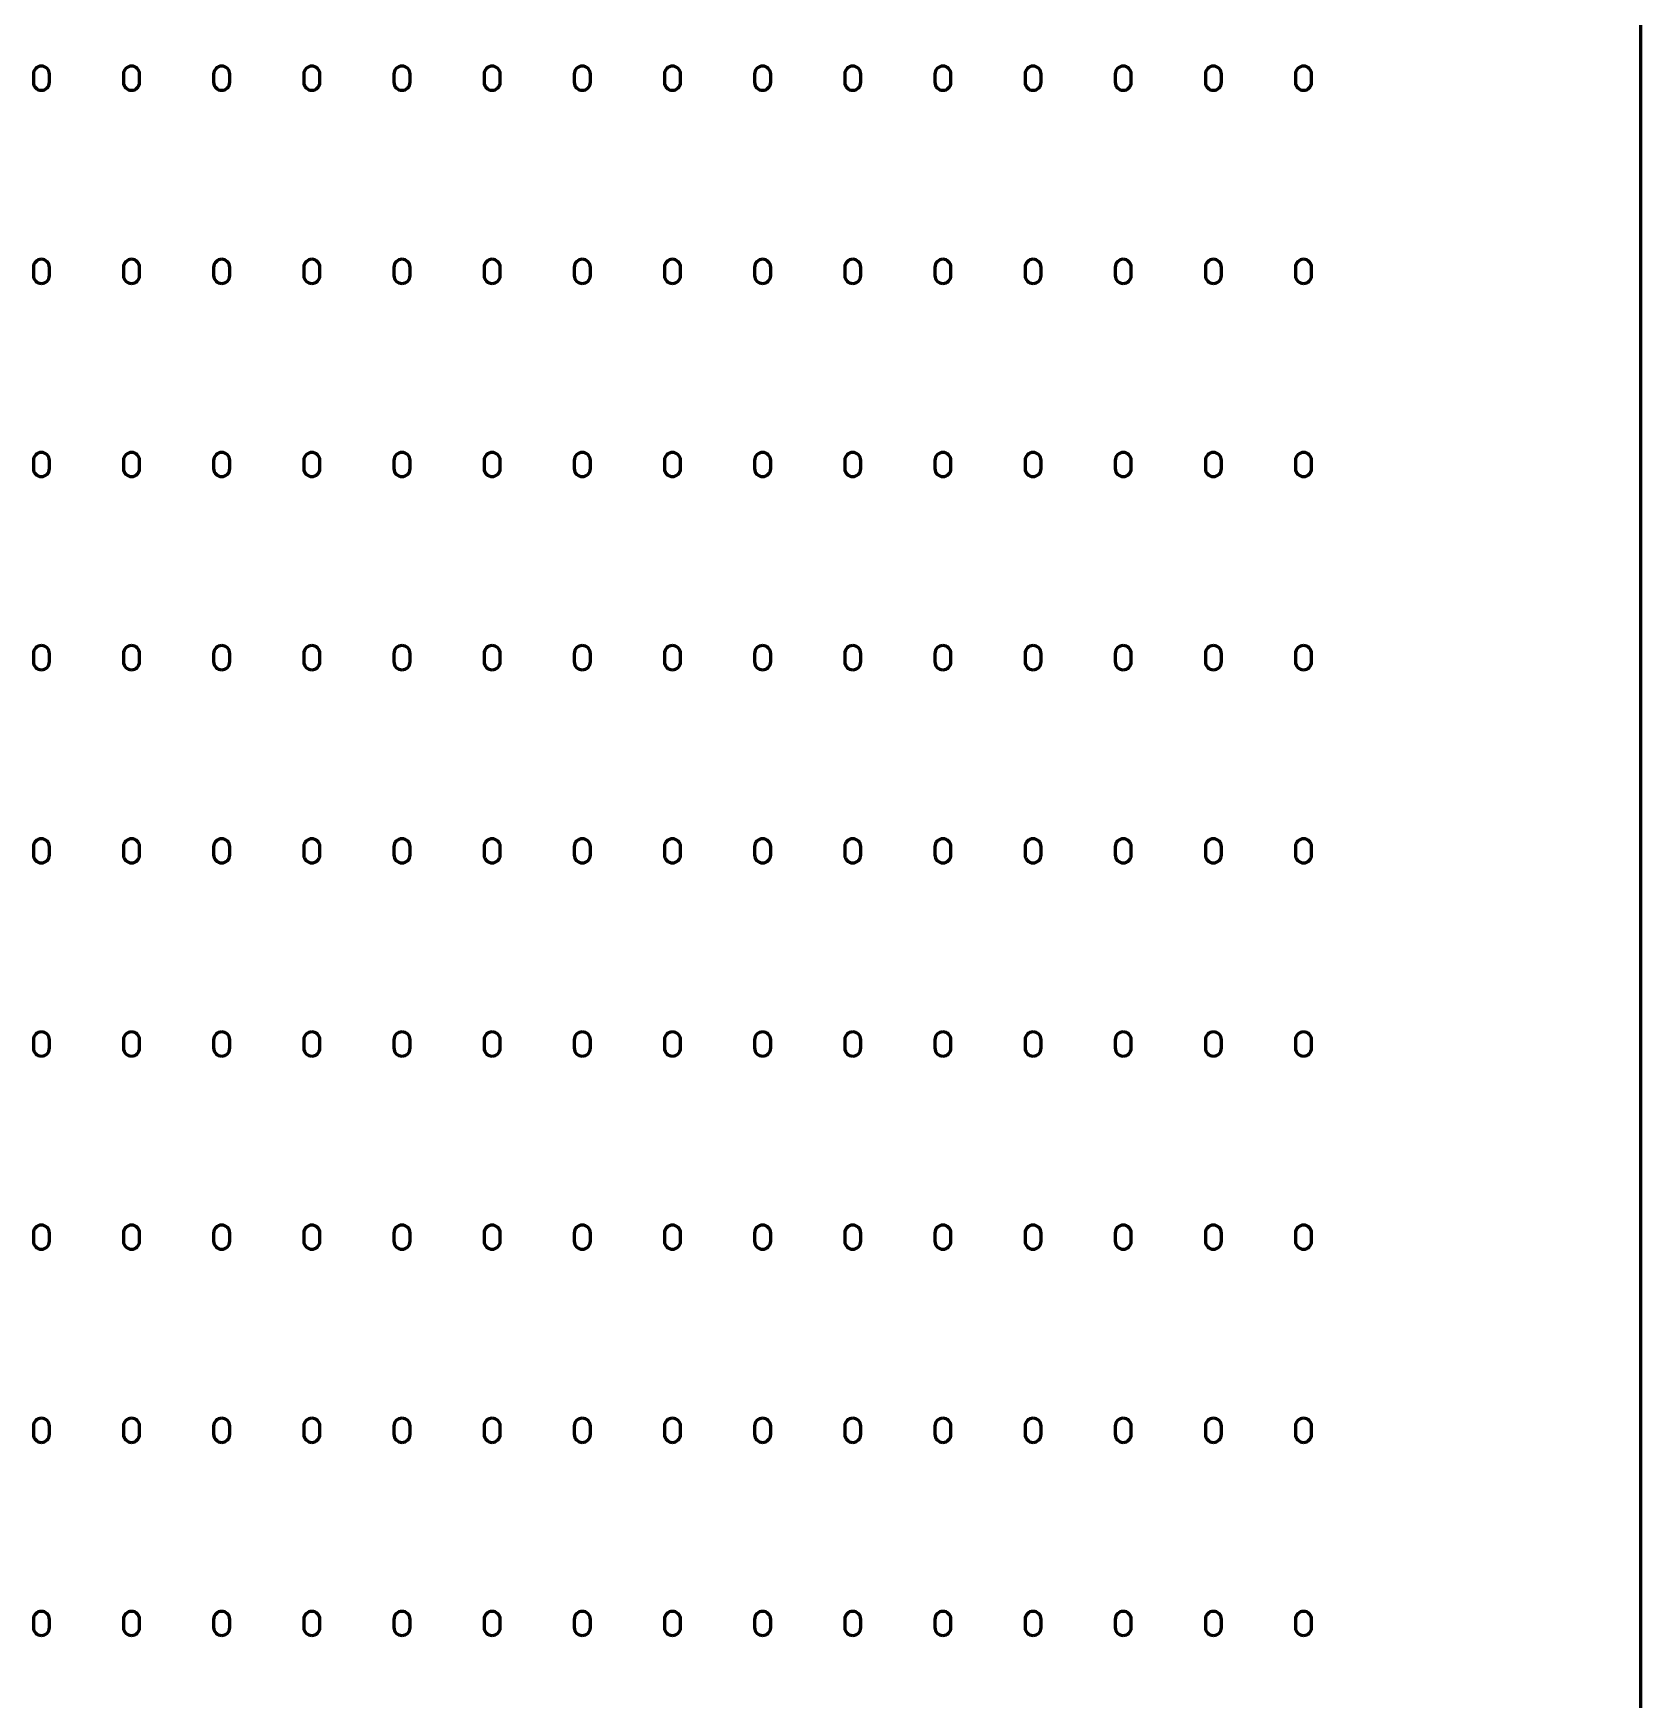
# Model space of a CAD drawing. Header units: millimetres. Extents: x -69 to 925, y -13 to 1981.
# Drawn here: x 425 to 925, y 961 to 1478 of the extents above; entities that cross this region are included whole.
import ezdxf

# ---------------------------------------------------------------- set-up
doc = ezdxf.new("R2010")
doc.units = ezdxf.units.MM
doc.linetypes.add('K5LT_BASIC', pattern=[0])

msp = doc.modelspace()

# ---------------------------------------------------------------- linework, layer by layer
at = {"color": 143, "linetype": 'K5LT_BASIC', "lineweight": 60, "true_color": 0x33acca}
for p, q in [((924.53125, 1913.9875), (924.53125, 53.8875)), ((425.33125, 1465.6875), (425.33125, 1463.1875)), ((430.33125, 1463.1875), (430.33125, 1465.6875)), ((453.33125, 1465.6875), (453.33125, 1463.1875)), ((458.33125, 1463.1875), (458.33125, 1465.6875)), ((481.33125, 1465.6875), (481.33125, 1463.1875)), ((486.33125, 1463.1875), (486.33125, 1465.6875)), ((509.33125, 1465.6875), (509.33125, 1463.1875)), ((514.33125, 1463.1875), (514.33125, 1465.6875)), ((537.33125, 1465.6875), (537.33125, 1463.1875)), ((542.33125, 1463.1875), (542.33125, 1465.6875)), ((565.33125, 1465.6875), (565.33125, 1463.1875)), ((570.33125, 1463.1875), (570.33125, 1465.6875)), ((593.33125, 1465.6875), (593.33125, 1463.1875)), ((598.33125, 1463.1875), (598.33125, 1465.6875)), ((621.33125, 1465.6875), (621.33125, 1463.1875)), ((626.33125, 1463.1875), (626.33125, 1465.6875)), ((649.33125, 1465.6875), (649.33125, 1463.1875)), ((654.33125, 1463.1875), (654.33125, 1465.6875)), ((677.33125, 1465.6875), (677.33125, 1463.1875)), ((682.33125, 1463.1875), (682.33125, 1465.6875)), ((705.33125, 1465.6875), (705.33125, 1463.1875)), ((710.33125, 1463.1875), (710.33125, 1465.6875)), ((733.33125, 1465.6875), (733.33125, 1463.1875)), ((738.33125, 1463.1875), (738.33125, 1465.6875)), ((761.33125, 1465.6875), (761.33125, 1463.1875)), ((766.33125, 1463.1875), (766.33125, 1465.6875)), ((789.33125, 1465.6875), (789.33125, 1463.1875)), ((794.33125, 1463.1875), (794.33125, 1465.6875)), ((817.33125, 1465.6875), (817.33125, 1463.1875)), ((822.33125, 1463.1875), (822.33125, 1465.6875)), ((425.33125, 1405.6875), (425.33125, 1403.1875)), ((430.33125, 1403.1875), (430.33125, 1405.6875)), ((453.33125, 1405.6875), (453.33125, 1403.1875)), ((458.33125, 1403.1875), (458.33125, 1405.6875)), ((481.33125, 1405.6875), (481.33125, 1403.1875)), ((486.33125, 1403.1875), (486.33125, 1405.6875)), ((509.33125, 1405.6875), (509.33125, 1403.1875)), ((514.33125, 1403.1875), (514.33125, 1405.6875)), ((537.33125, 1405.6875), (537.33125, 1403.1875)), ((542.33125, 1403.1875), (542.33125, 1405.6875)), ((565.33125, 1405.6875), (565.33125, 1403.1875)), ((570.33125, 1403.1875), (570.33125, 1405.6875)), ((593.33125, 1405.6875), (593.33125, 1403.1875)), ((598.33125, 1403.1875), (598.33125, 1405.6875)), ((621.33125, 1405.6875), (621.33125, 1403.1875)), ((626.33125, 1403.1875), (626.33125, 1405.6875)), ((649.33125, 1405.6875), (649.33125, 1403.1875)), ((654.33125, 1403.1875), (654.33125, 1405.6875)), ((677.33125, 1405.6875), (677.33125, 1403.1875)), ((682.33125, 1403.1875), (682.33125, 1405.6875)), ((705.33125, 1405.6875), (705.33125, 1403.1875)), ((710.33125, 1403.1875), (710.33125, 1405.6875)), ((733.33125, 1405.6875), (733.33125, 1403.1875)), ((738.33125, 1403.1875), (738.33125, 1405.6875)), ((761.33125, 1405.6875), (761.33125, 1403.1875)), ((766.33125, 1403.1875), (766.33125, 1405.6875)), ((789.33125, 1405.6875), (789.33125, 1403.1875)), ((794.33125, 1403.1875), (794.33125, 1405.6875)), ((817.33125, 1405.6875), (817.33125, 1403.1875)), ((822.33125, 1403.1875), (822.33125, 1405.6875)), ((425.33125, 1345.6875), (425.33125, 1343.1875)), ((430.33125, 1343.1875), (430.33125, 1345.6875)), ((453.33125, 1345.6875), (453.33125, 1343.1875)), ((458.33125, 1343.1875), (458.33125, 1345.6875)), ((481.33125, 1345.6875), (481.33125, 1343.1875)), ((486.33125, 1343.1875), (486.33125, 1345.6875)), ((509.33125, 1345.6875), (509.33125, 1343.1875)), ((514.33125, 1343.1875), (514.33125, 1345.6875)), ((537.33125, 1345.6875), (537.33125, 1343.1875)), ((542.33125, 1343.1875), (542.33125, 1345.6875)), ((565.33125, 1345.6875), (565.33125, 1343.1875)), ((570.33125, 1343.1875), (570.33125, 1345.6875)), ((593.33125, 1345.6875), (593.33125, 1343.1875)), ((598.33125, 1343.1875), (598.33125, 1345.6875)), ((621.33125, 1345.6875), (621.33125, 1343.1875)), ((626.33125, 1343.1875), (626.33125, 1345.6875)), ((649.33125, 1345.6875), (649.33125, 1343.1875)), ((654.33125, 1343.1875), (654.33125, 1345.6875)), ((677.33125, 1345.6875), (677.33125, 1343.1875)), ((682.33125, 1343.1875), (682.33125, 1345.6875)), ((705.33125, 1345.6875), (705.33125, 1343.1875)), ((710.33125, 1343.1875), (710.33125, 1345.6875)), ((733.33125, 1345.6875), (733.33125, 1343.1875)), ((738.33125, 1343.1875), (738.33125, 1345.6875)), ((761.33125, 1345.6875), (761.33125, 1343.1875)), ((766.33125, 1343.1875), (766.33125, 1345.6875)), ((789.33125, 1345.6875), (789.33125, 1343.1875)), ((794.33125, 1343.1875), (794.33125, 1345.6875)), ((817.33125, 1345.6875), (817.33125, 1343.1875)), ((822.33125, 1343.1875), (822.33125, 1345.6875)), ((425.33125, 1285.6875), (425.33125, 1283.1875)), ((430.33125, 1283.1875), (430.33125, 1285.6875)), ((453.33125, 1285.6875), (453.33125, 1283.1875)), ((458.33125, 1283.1875), (458.33125, 1285.6875)), ((481.33125, 1285.6875), (481.33125, 1283.1875)), ((486.33125, 1283.1875), (486.33125, 1285.6875)), ((509.33125, 1285.6875), (509.33125, 1283.1875)), ((514.33125, 1283.1875), (514.33125, 1285.6875)), ((537.33125, 1285.6875), (537.33125, 1283.1875)), ((542.33125, 1283.1875), (542.33125, 1285.6875)), ((565.33125, 1285.6875), (565.33125, 1283.1875)), ((570.33125, 1283.1875), (570.33125, 1285.6875)), ((593.33125, 1285.6875), (593.33125, 1283.1875)), ((598.33125, 1283.1875), (598.33125, 1285.6875)), ((621.33125, 1285.6875), (621.33125, 1283.1875)), ((626.33125, 1283.1875), (626.33125, 1285.6875)), ((649.33125, 1285.6875), (649.33125, 1283.1875)), ((654.33125, 1283.1875), (654.33125, 1285.6875)), ((677.33125, 1285.6875), (677.33125, 1283.1875)), ((682.33125, 1283.1875), (682.33125, 1285.6875)), ((705.33125, 1285.6875), (705.33125, 1283.1875)), ((710.33125, 1283.1875), (710.33125, 1285.6875)), ((733.33125, 1285.6875), (733.33125, 1283.1875)), ((738.33125, 1283.1875), (738.33125, 1285.6875)), ((761.33125, 1285.6875), (761.33125, 1283.1875)), ((766.33125, 1283.1875), (766.33125, 1285.6875)), ((789.33125, 1285.6875), (789.33125, 1283.1875)), ((794.33125, 1283.1875), (794.33125, 1285.6875)), ((817.33125, 1285.6875), (817.33125, 1283.1875)), ((822.33125, 1283.1875), (822.33125, 1285.6875)), ((425.33125, 1225.6875), (425.33125, 1223.1875)), ((430.33125, 1223.1875), (430.33125, 1225.6875)), ((453.33125, 1225.6875), (453.33125, 1223.1875)), ((458.33125, 1223.1875), (458.33125, 1225.6875)), ((481.33125, 1225.6875), (481.33125, 1223.1875)), ((486.33125, 1223.1875), (486.33125, 1225.6875)), ((509.33125, 1225.6875), (509.33125, 1223.1875)), ((514.33125, 1223.1875), (514.33125, 1225.6875)), ((537.33125, 1225.6875), (537.33125, 1223.1875)), ((542.33125, 1223.1875), (542.33125, 1225.6875)), ((565.33125, 1225.6875), (565.33125, 1223.1875)), ((570.33125, 1223.1875), (570.33125, 1225.6875)), ((593.33125, 1225.6875), (593.33125, 1223.1875)), ((598.33125, 1223.1875), (598.33125, 1225.6875)), ((621.33125, 1225.6875), (621.33125, 1223.1875)), ((626.33125, 1223.1875), (626.33125, 1225.6875)), ((649.33125, 1225.6875), (649.33125, 1223.1875)), ((654.33125, 1223.1875), (654.33125, 1225.6875)), ((677.33125, 1225.6875), (677.33125, 1223.1875)), ((682.33125, 1223.1875), (682.33125, 1225.6875)), ((705.33125, 1225.6875), (705.33125, 1223.1875)), ((710.33125, 1223.1875), (710.33125, 1225.6875)), ((733.33125, 1225.6875), (733.33125, 1223.1875)), ((738.33125, 1223.1875), (738.33125, 1225.6875)), ((761.33125, 1225.6875), (761.33125, 1223.1875)), ((766.33125, 1223.1875), (766.33125, 1225.6875)), ((789.33125, 1225.6875), (789.33125, 1223.1875)), ((794.33125, 1223.1875), (794.33125, 1225.6875)), ((817.33125, 1225.6875), (817.33125, 1223.1875)), ((822.33125, 1223.1875), (822.33125, 1225.6875)), ((425.33125, 1165.6875), (425.33125, 1163.1875)), ((430.33125, 1163.1875), (430.33125, 1165.6875)), ((453.33125, 1165.6875), (453.33125, 1163.1875)), ((458.33125, 1163.1875), (458.33125, 1165.6875)), ((481.33125, 1165.6875), (481.33125, 1163.1875)), ((486.33125, 1163.1875), (486.33125, 1165.6875)), ((509.33125, 1165.6875), (509.33125, 1163.1875)), ((514.33125, 1163.1875), (514.33125, 1165.6875)), ((537.33125, 1165.6875), (537.33125, 1163.1875)), ((542.33125, 1163.1875), (542.33125, 1165.6875)), ((565.33125, 1165.6875), (565.33125, 1163.1875)), ((570.33125, 1163.1875), (570.33125, 1165.6875)), ((593.33125, 1165.6875), (593.33125, 1163.1875)), ((598.33125, 1163.1875), (598.33125, 1165.6875)), ((621.33125, 1165.6875), (621.33125, 1163.1875)), ((626.33125, 1163.1875), (626.33125, 1165.6875)), ((649.33125, 1165.6875), (649.33125, 1163.1875)), ((654.33125, 1163.1875), (654.33125, 1165.6875)), ((677.33125, 1165.6875), (677.33125, 1163.1875)), ((682.33125, 1163.1875), (682.33125, 1165.6875)), ((705.33125, 1165.6875), (705.33125, 1163.1875)), ((710.33125, 1163.1875), (710.33125, 1165.6875)), ((733.33125, 1165.6875), (733.33125, 1163.1875)), ((738.33125, 1163.1875), (738.33125, 1165.6875)), ((761.33125, 1165.6875), (761.33125, 1163.1875)), ((766.33125, 1163.1875), (766.33125, 1165.6875)), ((789.33125, 1165.6875), (789.33125, 1163.1875)), ((794.33125, 1163.1875), (794.33125, 1165.6875)), ((817.33125, 1165.6875), (817.33125, 1163.1875)), ((822.33125, 1163.1875), (822.33125, 1165.6875)), ((425.33125, 1105.6875), (425.33125, 1103.1875)), ((430.33125, 1103.1875), (430.33125, 1105.6875)), ((453.33125, 1105.6875), (453.33125, 1103.1875)), ((458.33125, 1103.1875), (458.33125, 1105.6875)), ((481.33125, 1105.6875), (481.33125, 1103.1875)), ((486.33125, 1103.1875), (486.33125, 1105.6875)), ((509.33125, 1105.6875), (509.33125, 1103.1875)), ((514.33125, 1103.1875), (514.33125, 1105.6875)), ((537.33125, 1105.6875), (537.33125, 1103.1875)), ((542.33125, 1103.1875), (542.33125, 1105.6875)), ((565.33125, 1105.6875), (565.33125, 1103.1875)), ((570.33125, 1103.1875), (570.33125, 1105.6875)), ((593.33125, 1105.6875), (593.33125, 1103.1875)), ((598.33125, 1103.1875), (598.33125, 1105.6875)), ((621.33125, 1105.6875), (621.33125, 1103.1875)), ((626.33125, 1103.1875), (626.33125, 1105.6875)), ((649.33125, 1105.6875), (649.33125, 1103.1875)), ((654.33125, 1103.1875), (654.33125, 1105.6875)), ((677.33125, 1105.6875), (677.33125, 1103.1875)), ((682.33125, 1103.1875), (682.33125, 1105.6875)), ((705.33125, 1105.6875), (705.33125, 1103.1875)), ((710.33125, 1103.1875), (710.33125, 1105.6875)), ((733.33125, 1105.6875), (733.33125, 1103.1875)), ((738.33125, 1103.1875), (738.33125, 1105.6875)), ((761.33125, 1105.6875), (761.33125, 1103.1875)), ((766.33125, 1103.1875), (766.33125, 1105.6875)), ((789.33125, 1105.6875), (789.33125, 1103.1875)), ((794.33125, 1103.1875), (794.33125, 1105.6875)), ((817.33125, 1105.6875), (817.33125, 1103.1875)), ((822.33125, 1103.1875), (822.33125, 1105.6875)), ((425.33125, 1045.6875), (425.33125, 1043.1875)), ((430.33125, 1043.1875), (430.33125, 1045.6875)), ((453.33125, 1045.6875), (453.33125, 1043.1875)), ((458.33125, 1043.1875), (458.33125, 1045.6875)), ((481.33125, 1045.6875), (481.33125, 1043.1875)), ((486.33125, 1043.1875), (486.33125, 1045.6875)), ((509.33125, 1045.6875), (509.33125, 1043.1875)), ((514.33125, 1043.1875), (514.33125, 1045.6875)), ((537.33125, 1045.6875), (537.33125, 1043.1875)), ((542.33125, 1043.1875), (542.33125, 1045.6875)), ((565.33125, 1045.6875), (565.33125, 1043.1875)), ((570.33125, 1043.1875), (570.33125, 1045.6875)), ((593.33125, 1045.6875), (593.33125, 1043.1875)), ((598.33125, 1043.1875), (598.33125, 1045.6875)), ((621.33125, 1045.6875), (621.33125, 1043.1875)), ((626.33125, 1043.1875), (626.33125, 1045.6875)), ((649.33125, 1045.6875), (649.33125, 1043.1875)), ((654.33125, 1043.1875), (654.33125, 1045.6875)), ((677.33125, 1045.6875), (677.33125, 1043.1875)), ((682.33125, 1043.1875), (682.33125, 1045.6875)), ((705.33125, 1045.6875), (705.33125, 1043.1875)), ((710.33125, 1043.1875), (710.33125, 1045.6875)), ((733.33125, 1045.6875), (733.33125, 1043.1875)), ((738.33125, 1043.1875), (738.33125, 1045.6875)), ((761.33125, 1045.6875), (761.33125, 1043.1875)), ((766.33125, 1043.1875), (766.33125, 1045.6875)), ((789.33125, 1045.6875), (789.33125, 1043.1875)), ((794.33125, 1043.1875), (794.33125, 1045.6875)), ((817.33125, 1045.6875), (817.33125, 1043.1875)), ((822.33125, 1043.1875), (822.33125, 1045.6875)), ((425.33125, 985.6875), (425.33125, 983.1875)), ((430.33125, 983.1875), (430.33125, 985.6875)), ((453.33125, 985.6875), (453.33125, 983.1875)), ((458.33125, 983.1875), (458.33125, 985.6875)), ((481.33125, 985.6875), (481.33125, 983.1875)), ((486.33125, 983.1875), (486.33125, 985.6875)), ((509.33125, 985.6875), (509.33125, 983.1875)), ((514.33125, 983.1875), (514.33125, 985.6875)), ((537.33125, 985.6875), (537.33125, 983.1875)), ((542.33125, 983.1875), (542.33125, 985.6875)), ((565.33125, 985.6875), (565.33125, 983.1875)), ((570.33125, 983.1875), (570.33125, 985.6875)), ((593.33125, 985.6875), (593.33125, 983.1875)), ((598.33125, 983.1875), (598.33125, 985.6875)), ((621.33125, 985.6875), (621.33125, 983.1875)), ((626.33125, 983.1875), (626.33125, 985.6875)), ((649.33125, 985.6875), (649.33125, 983.1875)), ((654.33125, 983.1875), (654.33125, 985.6875)), ((677.33125, 985.6875), (677.33125, 983.1875)), ((682.33125, 983.1875), (682.33125, 985.6875)), ((705.33125, 985.6875), (705.33125, 983.1875)), ((710.33125, 983.1875), (710.33125, 985.6875)), ((733.33125, 985.6875), (733.33125, 983.1875)), ((738.33125, 983.1875), (738.33125, 985.6875)), ((761.33125, 985.6875), (761.33125, 983.1875)), ((766.33125, 983.1875), (766.33125, 985.6875)), ((789.33125, 985.6875), (789.33125, 983.1875)), ((794.33125, 983.1875), (794.33125, 985.6875)), ((817.33125, 985.6875), (817.33125, 983.1875)), ((822.33125, 983.1875), (822.33125, 985.6875))]:
    msp.add_line(p, q, dxfattribs=at)
for centre, start, end in [((427.83125, 1465.6875), 90, 180), ((427.83125, 1465.6875), 0, 90), ((455.83125, 1465.6875), 90, 180), ((455.83125, 1465.6875), 0, 90), ((483.83125, 1465.6875), 90, 180), ((483.83125, 1465.6875), 0, 90), ((511.83125, 1465.6875), 90, 180), ((511.83125, 1465.6875), 0, 90), ((539.83125, 1465.6875), 90, 180), ((539.83125, 1465.6875), 0, 90), ((567.83125, 1465.6875), 90, 180), ((567.83125, 1465.6875), 0, 90), ((595.83125, 1465.6875), 90, 180), ((595.83125, 1465.6875), 0, 90), ((623.83125, 1465.6875), 90, 180), ((623.83125, 1465.6875), 0, 90), ((651.83125, 1465.6875), 90, 180), ((651.83125, 1465.6875), 0, 90), ((679.83125, 1465.6875), 90, 180), ((679.83125, 1465.6875), 0, 90), ((707.83125, 1465.6875), 90, 180), ((707.83125, 1465.6875), 0, 90), ((735.83125, 1465.6875), 90, 180), ((735.83125, 1465.6875), 0, 90), ((763.83125, 1465.6875), 90, 180), ((763.83125, 1465.6875), 0, 90), ((791.83125, 1465.6875), 90, 180), ((791.83125, 1465.6875), 0, 90), ((819.83125, 1465.6875), 90, 180), ((819.83125, 1465.6875), 0, 90), ((427.83125, 1463.1875), 180, 270), ((427.83125, 1463.1875), 270, 0), ((455.83125, 1463.1875), 180, 270), ((455.83125, 1463.1875), 270, 0), ((483.83125, 1463.1875), 180, 270), ((483.83125, 1463.1875), 270, 0), ((511.83125, 1463.1875), 180, 270), ((511.83125, 1463.1875), 270, 0), ((539.83125, 1463.1875), 180, 270), ((539.83125, 1463.1875), 270, 0), ((567.83125, 1463.1875), 180, 270), ((567.83125, 1463.1875), 270, 0), ((595.83125, 1463.1875), 180, 270), ((595.83125, 1463.1875), 270, 0), ((623.83125, 1463.1875), 180, 270), ((623.83125, 1463.1875), 270, 0), ((651.83125, 1463.1875), 180, 270), ((651.83125, 1463.1875), 270, 0), ((679.83125, 1463.1875), 180, 270), ((679.83125, 1463.1875), 270, 0), ((707.83125, 1463.1875), 180, 270), ((707.83125, 1463.1875), 270, 0), ((735.83125, 1463.1875), 180, 270), ((735.83125, 1463.1875), 270, 0), ((763.83125, 1463.1875), 180, 270), ((763.83125, 1463.1875), 270, 0), ((791.83125, 1463.1875), 180, 270), ((791.83125, 1463.1875), 270, 0), ((819.83125, 1463.1875), 180, 270), ((819.83125, 1463.1875), 270, 0), ((427.83125, 1405.6875), 90, 180), ((427.83125, 1405.6875), 0, 90), ((455.83125, 1405.6875), 90, 180), ((455.83125, 1405.6875), 0, 90), ((483.83125, 1405.6875), 90, 180), ((483.83125, 1405.6875), 0, 90), ((511.83125, 1405.6875), 90, 180), ((511.83125, 1405.6875), 0, 90), ((539.83125, 1405.6875), 90, 180), ((539.83125, 1405.6875), 0, 90), ((567.83125, 1405.6875), 90, 180), ((567.83125, 1405.6875), 0, 90), ((595.83125, 1405.6875), 90, 180), ((595.83125, 1405.6875), 0, 90), ((623.83125, 1405.6875), 90, 180), ((623.83125, 1405.6875), 0, 90), ((651.83125, 1405.6875), 90, 180), ((651.83125, 1405.6875), 0, 90), ((679.83125, 1405.6875), 90, 180), ((679.83125, 1405.6875), 0, 90), ((707.83125, 1405.6875), 90, 180), ((707.83125, 1405.6875), 0, 90), ((735.83125, 1405.6875), 90, 180), ((735.83125, 1405.6875), 0, 90), ((763.83125, 1405.6875), 90, 180), ((763.83125, 1405.6875), 0, 90), ((791.83125, 1405.6875), 90, 180), ((791.83125, 1405.6875), 0, 90), ((819.83125, 1405.6875), 90, 180), ((819.83125, 1405.6875), 0, 90), ((427.83125, 1403.1875), 180, 270), ((427.83125, 1403.1875), 270, 0), ((455.83125, 1403.1875), 180, 270), ((455.83125, 1403.1875), 270, 0), ((483.83125, 1403.1875), 180, 270), ((483.83125, 1403.1875), 270, 0), ((511.83125, 1403.1875), 180, 270), ((511.83125, 1403.1875), 270, 0), ((539.83125, 1403.1875), 180, 270), ((539.83125, 1403.1875), 270, 0), ((567.83125, 1403.1875), 180, 270), ((567.83125, 1403.1875), 270, 0), ((595.83125, 1403.1875), 180, 270), ((595.83125, 1403.1875), 270, 0), ((623.83125, 1403.1875), 180, 270), ((623.83125, 1403.1875), 270, 0), ((651.83125, 1403.1875), 180, 270), ((651.83125, 1403.1875), 270, 0), ((679.83125, 1403.1875), 180, 270), ((679.83125, 1403.1875), 270, 0), ((707.83125, 1403.1875), 180, 270), ((707.83125, 1403.1875), 270, 0), ((735.83125, 1403.1875), 180, 270), ((735.83125, 1403.1875), 270, 0), ((763.83125, 1403.1875), 180, 270), ((763.83125, 1403.1875), 270, 0), ((791.83125, 1403.1875), 180, 270), ((791.83125, 1403.1875), 270, 0), ((819.83125, 1403.1875), 180, 270), ((819.83125, 1403.1875), 270, 0), ((427.83125, 1345.6875), 90, 180), ((427.83125, 1345.6875), 0, 90), ((455.83125, 1345.6875), 90, 180), ((455.83125, 1345.6875), 0, 90), ((483.83125, 1345.6875), 90, 180), ((483.83125, 1345.6875), 0, 90), ((511.83125, 1345.6875), 90, 180), ((511.83125, 1345.6875), 0, 90), ((539.83125, 1345.6875), 90, 180), ((539.83125, 1345.6875), 0, 90), ((567.83125, 1345.6875), 90, 180), ((567.83125, 1345.6875), 0, 90), ((595.83125, 1345.6875), 90, 180), ((595.83125, 1345.6875), 0, 90), ((623.83125, 1345.6875), 90, 180), ((623.83125, 1345.6875), 0, 90), ((651.83125, 1345.6875), 90, 180), ((651.83125, 1345.6875), 0, 90), ((679.83125, 1345.6875), 90, 180), ((679.83125, 1345.6875), 0, 90), ((707.83125, 1345.6875), 90, 180), ((707.83125, 1345.6875), 0, 90), ((735.83125, 1345.6875), 90, 180), ((735.83125, 1345.6875), 0, 90), ((763.83125, 1345.6875), 90, 180), ((763.83125, 1345.6875), 0, 90), ((791.83125, 1345.6875), 90, 180), ((791.83125, 1345.6875), 0, 90), ((819.83125, 1345.6875), 90, 180), ((819.83125, 1345.6875), 0, 90), ((427.83125, 1343.1875), 180, 270), ((427.83125, 1343.1875), 270, 0), ((455.83125, 1343.1875), 180, 270), ((455.83125, 1343.1875), 270, 0), ((483.83125, 1343.1875), 180, 270), ((483.83125, 1343.1875), 270, 0), ((511.83125, 1343.1875), 180, 270), ((511.83125, 1343.1875), 270, 0), ((539.83125, 1343.1875), 180, 270), ((539.83125, 1343.1875), 270, 0), ((567.83125, 1343.1875), 180, 270), ((567.83125, 1343.1875), 270, 0), ((595.83125, 1343.1875), 180, 270), ((595.83125, 1343.1875), 270, 0), ((623.83125, 1343.1875), 180, 270), ((623.83125, 1343.1875), 270, 0), ((651.83125, 1343.1875), 180, 270), ((651.83125, 1343.1875), 270, 0), ((679.83125, 1343.1875), 180, 270), ((679.83125, 1343.1875), 270, 0), ((707.83125, 1343.1875), 180, 270), ((707.83125, 1343.1875), 270, 0), ((735.83125, 1343.1875), 180, 270), ((735.83125, 1343.1875), 270, 0), ((763.83125, 1343.1875), 180, 270), ((763.83125, 1343.1875), 270, 0), ((791.83125, 1343.1875), 180, 270), ((791.83125, 1343.1875), 270, 0), ((819.83125, 1343.1875), 180, 270), ((819.83125, 1343.1875), 270, 0), ((427.83125, 1285.6875), 90, 180), ((427.83125, 1285.6875), 0, 90), ((455.83125, 1285.6875), 90, 180), ((455.83125, 1285.6875), 0, 90), ((483.83125, 1285.6875), 90, 180), ((483.83125, 1285.6875), 0, 90), ((511.83125, 1285.6875), 90, 180), ((511.83125, 1285.6875), 0, 90), ((539.83125, 1285.6875), 90, 180), ((539.83125, 1285.6875), 0, 90), ((567.83125, 1285.6875), 90, 180), ((567.83125, 1285.6875), 0, 90), ((595.83125, 1285.6875), 90, 180), ((595.83125, 1285.6875), 0, 90), ((623.83125, 1285.6875), 90, 180), ((623.83125, 1285.6875), 0, 90), ((651.83125, 1285.6875), 90, 180), ((651.83125, 1285.6875), 0, 90), ((679.83125, 1285.6875), 90, 180), ((679.83125, 1285.6875), 0, 90), ((707.83125, 1285.6875), 90, 180), ((707.83125, 1285.6875), 0, 90), ((735.83125, 1285.6875), 90, 180), ((735.83125, 1285.6875), 0, 90), ((763.83125, 1285.6875), 90, 180), ((763.83125, 1285.6875), 0, 90), ((791.83125, 1285.6875), 90, 180), ((791.83125, 1285.6875), 0, 90), ((819.83125, 1285.6875), 90, 180), ((819.83125, 1285.6875), 0, 90), ((427.83125, 1283.1875), 180, 270), ((427.83125, 1283.1875), 270, 0), ((455.83125, 1283.1875), 180, 270), ((455.83125, 1283.1875), 270, 0), ((483.83125, 1283.1875), 180, 270), ((483.83125, 1283.1875), 270, 0), ((511.83125, 1283.1875), 180, 270), ((511.83125, 1283.1875), 270, 0), ((539.83125, 1283.1875), 180, 270), ((539.83125, 1283.1875), 270, 0), ((567.83125, 1283.1875), 180, 270), ((567.83125, 1283.1875), 270, 0), ((595.83125, 1283.1875), 180, 270), ((595.83125, 1283.1875), 270, 0), ((623.83125, 1283.1875), 180, 270), ((623.83125, 1283.1875), 270, 0), ((651.83125, 1283.1875), 180, 270), ((651.83125, 1283.1875), 270, 0), ((679.83125, 1283.1875), 180, 270), ((679.83125, 1283.1875), 270, 0), ((707.83125, 1283.1875), 180, 270), ((707.83125, 1283.1875), 270, 0), ((735.83125, 1283.1875), 180, 270), ((735.83125, 1283.1875), 270, 0), ((763.83125, 1283.1875), 180, 270), ((763.83125, 1283.1875), 270, 0), ((791.83125, 1283.1875), 180, 270), ((791.83125, 1283.1875), 270, 0), ((819.83125, 1283.1875), 180, 270), ((819.83125, 1283.1875), 270, 0), ((427.83125, 1225.6875), 90, 180), ((427.83125, 1225.6875), 0, 90), ((455.83125, 1225.6875), 90, 180), ((455.83125, 1225.6875), 0, 90), ((483.83125, 1225.6875), 90, 180), ((483.83125, 1225.6875), 0, 90), ((511.83125, 1225.6875), 90, 180), ((511.83125, 1225.6875), 0, 90), ((539.83125, 1225.6875), 90, 180), ((539.83125, 1225.6875), 0, 90), ((567.83125, 1225.6875), 90, 180), ((567.83125, 1225.6875), 0, 90), ((595.83125, 1225.6875), 90, 180), ((595.83125, 1225.6875), 0, 90), ((623.83125, 1225.6875), 90, 180), ((623.83125, 1225.6875), 0, 90), ((651.83125, 1225.6875), 90, 180), ((651.83125, 1225.6875), 0, 90), ((679.83125, 1225.6875), 90, 180), ((679.83125, 1225.6875), 0, 90), ((707.83125, 1225.6875), 90, 180), ((707.83125, 1225.6875), 0, 90), ((735.83125, 1225.6875), 90, 180), ((735.83125, 1225.6875), 0, 90), ((763.83125, 1225.6875), 90, 180), ((763.83125, 1225.6875), 0, 90), ((791.83125, 1225.6875), 90, 180), ((791.83125, 1225.6875), 0, 90), ((819.83125, 1225.6875), 90, 180), ((819.83125, 1225.6875), 0, 90), ((427.83125, 1223.1875), 180, 270), ((427.83125, 1223.1875), 270, 0), ((455.83125, 1223.1875), 180, 270), ((455.83125, 1223.1875), 270, 0), ((483.83125, 1223.1875), 180, 270), ((483.83125, 1223.1875), 270, 0), ((511.83125, 1223.1875), 180, 270), ((511.83125, 1223.1875), 270, 0), ((539.83125, 1223.1875), 180, 270), ((539.83125, 1223.1875), 270, 0), ((567.83125, 1223.1875), 180, 270), ((567.83125, 1223.1875), 270, 0), ((595.83125, 1223.1875), 180, 270), ((595.83125, 1223.1875), 270, 0), ((623.83125, 1223.1875), 180, 270), ((623.83125, 1223.1875), 270, 0), ((651.83125, 1223.1875), 180, 270), ((651.83125, 1223.1875), 270, 0), ((679.83125, 1223.1875), 180, 270), ((679.83125, 1223.1875), 270, 0), ((707.83125, 1223.1875), 180, 270), ((707.83125, 1223.1875), 270, 0), ((735.83125, 1223.1875), 180, 270), ((735.83125, 1223.1875), 270, 0), ((763.83125, 1223.1875), 180, 270), ((763.83125, 1223.1875), 270, 0), ((791.83125, 1223.1875), 180, 270), ((791.83125, 1223.1875), 270, 0), ((819.83125, 1223.1875), 180, 270), ((819.83125, 1223.1875), 270, 0), ((427.83125, 1165.6875), 90, 180), ((427.83125, 1165.6875), 0, 90), ((455.83125, 1165.6875), 90, 180), ((455.83125, 1165.6875), 0, 90), ((483.83125, 1165.6875), 90, 180), ((483.83125, 1165.6875), 0, 90), ((511.83125, 1165.6875), 90, 180), ((511.83125, 1165.6875), 0, 90), ((539.83125, 1165.6875), 90, 180), ((539.83125, 1165.6875), 0, 90), ((567.83125, 1165.6875), 90, 180), ((567.83125, 1165.6875), 0, 90), ((595.83125, 1165.6875), 90, 180), ((595.83125, 1165.6875), 0, 90), ((623.83125, 1165.6875), 90, 180), ((623.83125, 1165.6875), 0, 90), ((651.83125, 1165.6875), 90, 180), ((651.83125, 1165.6875), 0, 90), ((679.83125, 1165.6875), 90, 180), ((679.83125, 1165.6875), 0, 90), ((707.83125, 1165.6875), 90, 180), ((707.83125, 1165.6875), 0, 90), ((735.83125, 1165.6875), 90, 180), ((735.83125, 1165.6875), 0, 90), ((763.83125, 1165.6875), 90, 180), ((763.83125, 1165.6875), 0, 90), ((791.83125, 1165.6875), 90, 180), ((791.83125, 1165.6875), 0, 90), ((819.83125, 1165.6875), 90, 180), ((819.83125, 1165.6875), 0, 90), ((427.83125, 1163.1875), 180, 270), ((427.83125, 1163.1875), 270, 0), ((455.83125, 1163.1875), 180, 270), ((455.83125, 1163.1875), 270, 0), ((483.83125, 1163.1875), 180, 270), ((483.83125, 1163.1875), 270, 0), ((511.83125, 1163.1875), 180, 270), ((511.83125, 1163.1875), 270, 0), ((539.83125, 1163.1875), 180, 270), ((539.83125, 1163.1875), 270, 0), ((567.83125, 1163.1875), 180, 270), ((567.83125, 1163.1875), 270, 0), ((595.83125, 1163.1875), 180, 270), ((595.83125, 1163.1875), 270, 0), ((623.83125, 1163.1875), 180, 270), ((623.83125, 1163.1875), 270, 0), ((651.83125, 1163.1875), 180, 270), ((651.83125, 1163.1875), 270, 0), ((679.83125, 1163.1875), 180, 270), ((679.83125, 1163.1875), 270, 0), ((707.83125, 1163.1875), 180, 270), ((707.83125, 1163.1875), 270, 0), ((735.83125, 1163.1875), 180, 270), ((735.83125, 1163.1875), 270, 0), ((763.83125, 1163.1875), 180, 270), ((763.83125, 1163.1875), 270, 0), ((791.83125, 1163.1875), 180, 270), ((791.83125, 1163.1875), 270, 0), ((819.83125, 1163.1875), 180, 270), ((819.83125, 1163.1875), 270, 0), ((427.83125, 1105.6875), 90, 180), ((427.83125, 1105.6875), 0, 90), ((455.83125, 1105.6875), 90, 180), ((455.83125, 1105.6875), 0, 90), ((483.83125, 1105.6875), 90, 180), ((483.83125, 1105.6875), 0, 90), ((511.83125, 1105.6875), 90, 180), ((511.83125, 1105.6875), 0, 90), ((539.83125, 1105.6875), 90, 180), ((539.83125, 1105.6875), 0, 90), ((567.83125, 1105.6875), 90, 180), ((567.83125, 1105.6875), 0, 90), ((595.83125, 1105.6875), 90, 180), ((595.83125, 1105.6875), 0, 90), ((623.83125, 1105.6875), 90, 180), ((623.83125, 1105.6875), 0, 90), ((651.83125, 1105.6875), 90, 180), ((651.83125, 1105.6875), 0, 90), ((679.83125, 1105.6875), 90, 180), ((679.83125, 1105.6875), 0, 90), ((707.83125, 1105.6875), 90, 180), ((707.83125, 1105.6875), 0, 90), ((735.83125, 1105.6875), 90, 180), ((735.83125, 1105.6875), 0, 90), ((763.83125, 1105.6875), 90, 180), ((763.83125, 1105.6875), 0, 90), ((791.83125, 1105.6875), 90, 180), ((791.83125, 1105.6875), 0, 90), ((819.83125, 1105.6875), 90, 180), ((819.83125, 1105.6875), 0, 90), ((427.83125, 1103.1875), 180, 270), ((427.83125, 1103.1875), 270, 0), ((455.83125, 1103.1875), 180, 270), ((455.83125, 1103.1875), 270, 0), ((483.83125, 1103.1875), 180, 270), ((483.83125, 1103.1875), 270, 0), ((511.83125, 1103.1875), 180, 270), ((511.83125, 1103.1875), 270, 0), ((539.83125, 1103.1875), 180, 270), ((539.83125, 1103.1875), 270, 0), ((567.83125, 1103.1875), 180, 270), ((567.83125, 1103.1875), 270, 0), ((595.83125, 1103.1875), 180, 270), ((595.83125, 1103.1875), 270, 0), ((623.83125, 1103.1875), 180, 270), ((623.83125, 1103.1875), 270, 0), ((651.83125, 1103.1875), 180, 270), ((651.83125, 1103.1875), 270, 0), ((679.83125, 1103.1875), 180, 270), ((679.83125, 1103.1875), 270, 0), ((707.83125, 1103.1875), 180, 270), ((707.83125, 1103.1875), 270, 0), ((735.83125, 1103.1875), 180, 270), ((735.83125, 1103.1875), 270, 0), ((763.83125, 1103.1875), 180, 270), ((763.83125, 1103.1875), 270, 0), ((791.83125, 1103.1875), 180, 270), ((791.83125, 1103.1875), 270, 0), ((819.83125, 1103.1875), 180, 270), ((819.83125, 1103.1875), 270, 0), ((427.83125, 1045.6875), 90, 180), ((427.83125, 1045.6875), 0, 90), ((455.83125, 1045.6875), 90, 180), ((455.83125, 1045.6875), 0, 90), ((483.83125, 1045.6875), 90, 180), ((483.83125, 1045.6875), 0, 90), ((511.83125, 1045.6875), 90, 180), ((511.83125, 1045.6875), 0, 90), ((539.83125, 1045.6875), 90, 180), ((539.83125, 1045.6875), 0, 90), ((567.83125, 1045.6875), 90, 180), ((567.83125, 1045.6875), 0, 90), ((595.83125, 1045.6875), 90, 180), ((595.83125, 1045.6875), 0, 90), ((623.83125, 1045.6875), 90, 180), ((623.83125, 1045.6875), 0, 90), ((651.83125, 1045.6875), 90, 180), ((651.83125, 1045.6875), 0, 90), ((679.83125, 1045.6875), 90, 180), ((679.83125, 1045.6875), 0, 90), ((707.83125, 1045.6875), 90, 180), ((707.83125, 1045.6875), 0, 90), ((735.83125, 1045.6875), 90, 180), ((735.83125, 1045.6875), 0, 90), ((763.83125, 1045.6875), 90, 180), ((763.83125, 1045.6875), 0, 90), ((791.83125, 1045.6875), 90, 180), ((791.83125, 1045.6875), 0, 90), ((819.83125, 1045.6875), 90, 180), ((819.83125, 1045.6875), 0, 90), ((427.83125, 1043.1875), 180, 270), ((427.83125, 1043.1875), 270, 0), ((455.83125, 1043.1875), 180, 270), ((455.83125, 1043.1875), 270, 0), ((483.83125, 1043.1875), 180, 270), ((483.83125, 1043.1875), 270, 0), ((511.83125, 1043.1875), 180, 270), ((511.83125, 1043.1875), 270, 0), ((539.83125, 1043.1875), 180, 270), ((539.83125, 1043.1875), 270, 0), ((567.83125, 1043.1875), 180, 270), ((567.83125, 1043.1875), 270, 0), ((595.83125, 1043.1875), 180, 270), ((595.83125, 1043.1875), 270, 0), ((623.83125, 1043.1875), 180, 270), ((623.83125, 1043.1875), 270, 0), ((651.83125, 1043.1875), 180, 270), ((651.83125, 1043.1875), 270, 0), ((679.83125, 1043.1875), 180, 270), ((679.83125, 1043.1875), 270, 0), ((707.83125, 1043.1875), 180, 270), ((707.83125, 1043.1875), 270, 0), ((735.83125, 1043.1875), 180, 270), ((735.83125, 1043.1875), 270, 0), ((763.83125, 1043.1875), 180, 270), ((763.83125, 1043.1875), 270, 0), ((791.83125, 1043.1875), 180, 270), ((791.83125, 1043.1875), 270, 0), ((819.83125, 1043.1875), 180, 270), ((819.83125, 1043.1875), 270, 0), ((427.83125, 985.6875), 90, 180), ((427.83125, 985.6875), 0, 90), ((455.83125, 985.6875), 90, 180), ((455.83125, 985.6875), 0, 90), ((483.83125, 985.6875), 90, 180), ((483.83125, 985.6875), 0, 90), ((511.83125, 985.6875), 90, 180), ((511.83125, 985.6875), 0, 90), ((539.83125, 985.6875), 90, 180), ((539.83125, 985.6875), 0, 90), ((567.83125, 985.6875), 90, 180), ((567.83125, 985.6875), 0, 90), ((595.83125, 985.6875), 90, 180), ((595.83125, 985.6875), 0, 90), ((623.83125, 985.6875), 90, 180), ((623.83125, 985.6875), 0, 90), ((651.83125, 985.6875), 90, 180), ((651.83125, 985.6875), 0, 90), ((679.83125, 985.6875), 90, 180), ((679.83125, 985.6875), 0, 90), ((707.83125, 985.6875), 90, 180), ((707.83125, 985.6875), 0, 90), ((735.83125, 985.6875), 90, 180), ((735.83125, 985.6875), 0, 90), ((763.83125, 985.6875), 90, 180), ((763.83125, 985.6875), 0, 90), ((791.83125, 985.6875), 90, 180), ((791.83125, 985.6875), 0, 90), ((819.83125, 985.6875), 90, 180), ((819.83125, 985.6875), 0, 90), ((427.83125, 983.1875), 180, 270), ((427.83125, 983.1875), 270, 0), ((455.83125, 983.1875), 180, 270), ((455.83125, 983.1875), 270, 0), ((483.83125, 983.1875), 180, 270), ((483.83125, 983.1875), 270, 0), ((511.83125, 983.1875), 180, 270), ((511.83125, 983.1875), 270, 0), ((539.83125, 983.1875), 180, 270), ((539.83125, 983.1875), 270, 0), ((567.83125, 983.1875), 180, 270), ((567.83125, 983.1875), 270, 0), ((595.83125, 983.1875), 180, 270), ((595.83125, 983.1875), 270, 0), ((623.83125, 983.1875), 180, 270), ((623.83125, 983.1875), 270, 0), ((651.83125, 983.1875), 180, 270), ((651.83125, 983.1875), 270, 0), ((679.83125, 983.1875), 180, 270), ((679.83125, 983.1875), 270, 0), ((707.83125, 983.1875), 180, 270), ((707.83125, 983.1875), 270, 0), ((735.83125, 983.1875), 180, 270), ((735.83125, 983.1875), 270, 0), ((763.83125, 983.1875), 180, 270), ((763.83125, 983.1875), 270, 0), ((791.83125, 983.1875), 180, 270), ((791.83125, 983.1875), 270, 0), ((819.83125, 983.1875), 180, 270), ((819.83125, 983.1875), 270, 0)]:
    msp.add_arc(centre, 2.5, start, end, dxfattribs=at)

doc.saveas('drawing.dxf')
